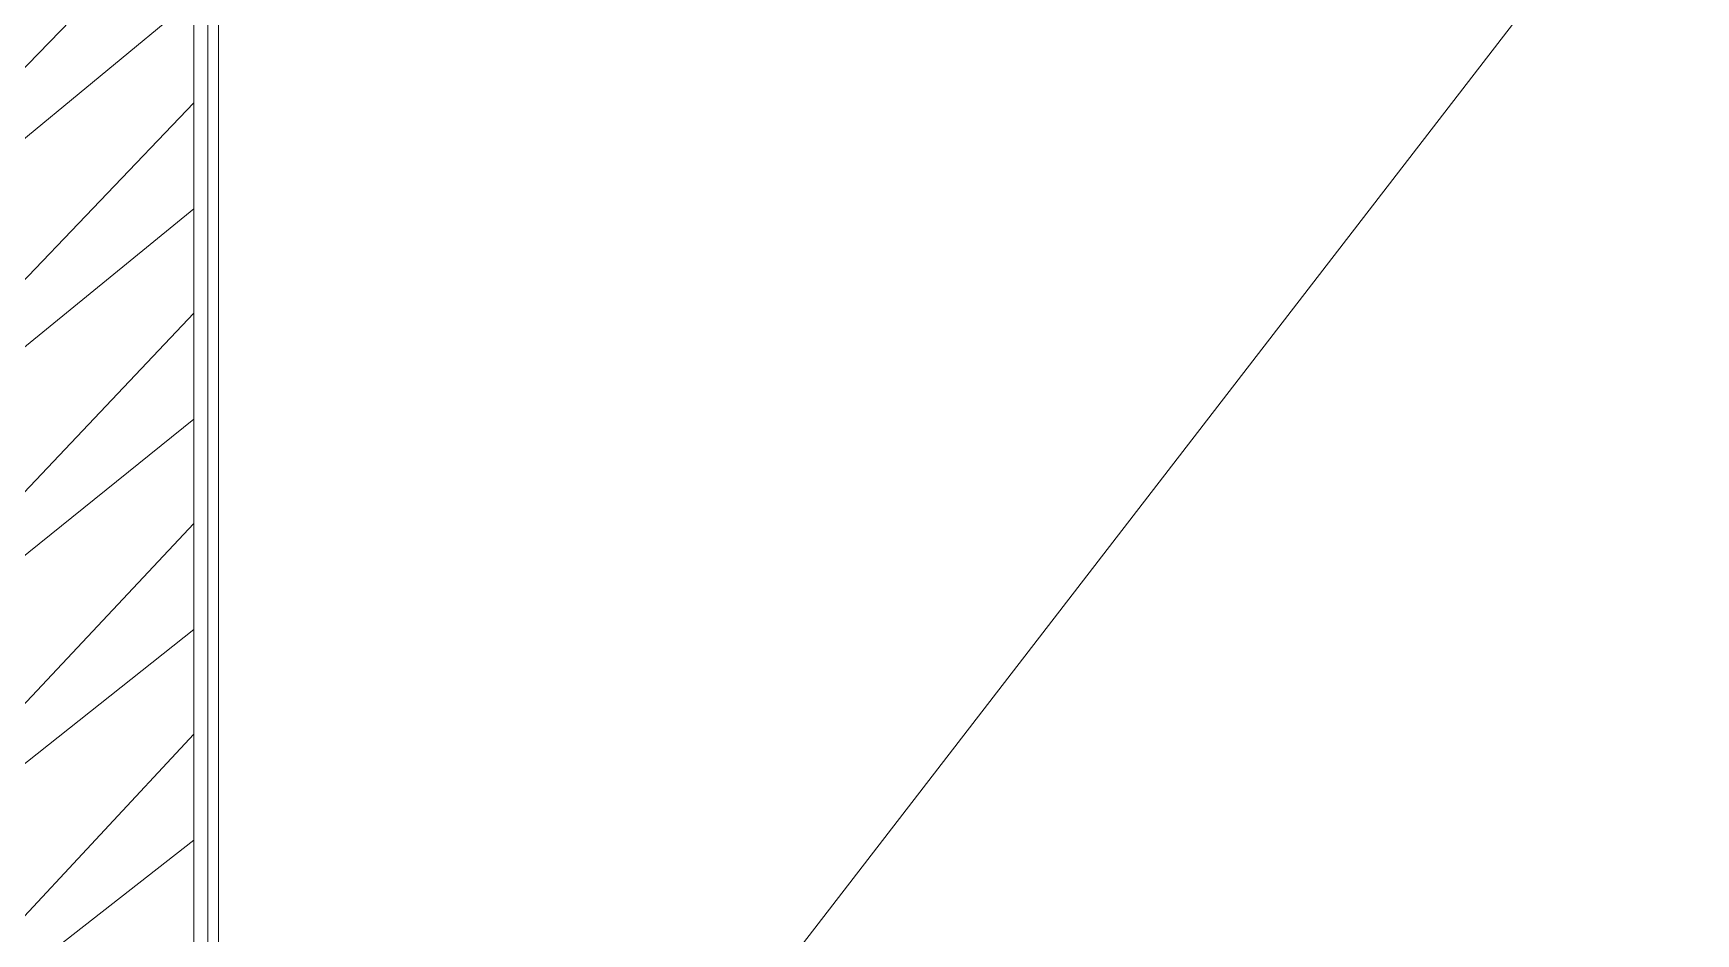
# Model space of a CAD drawing. Header units: millimetres. Extents: x -32 to 417638015, y -35 to 175284279.
# Drawn here: x 416315710 to 416316776, y 175269258 to 175269835 of the extents above; entities that cross this region are included whole.
import ezdxf

# ---------------------------------------------------------------- set-up
doc = ezdxf.new("R2010")
doc.units = ezdxf.units.MM
for name, color, linetype, lineweight in [('Перекрытие', 7, 'Continuous', 18), ('Стены отделка', 7, 'Continuous', 30), ('Стены штриховка', 7, 'Continuous', 9), ('ШТРИХОВКА', 252, 'Continuous', 15)]:
    doc.layers.add(name, color=color, linetype=linetype, lineweight=lineweight)

# ---------------------------------------------------------------- blocks, each defined once
blk = doc.blocks.new('1 этаж')
at = {"layer": 'Стены штриховка'}
h = blk.add_hatch(dxfattribs=at)
h.set_pattern_fill('ANSI32', color=8, scale=10)
h.set_pattern_definition([(45, (-31496.66335460375, 188.9018102923583), (-67.35192090801866, 67.35192090801866), []), (45, (-31451.76205460375, 188.9018102923583), (-67.35192090801866, 67.35192090801866), [])])
h.paths.add_polyline_path([(48180.15739901119, 39580.59357071416), (48705.15739901114, 39580.59357071418), (48705.15739901114, 39700.59357071418), (48060.15739901119, 39700.59357071418), (48060.15739901119, 37262.86745037336), (48180.15739901122, 37260.83786413429)])
h.paths.add_polyline_path([(49875.15739901114, 39580.59357071413), (50447.65739901114, 39580.59357071413), (50447.65739901114, 39700.59357071418), (49635.15739901114, 39700.59357071418), (49635.15739901114, 39580.59357071418), (49755.15739901114, 39580.59357071418), (49755.15739901114, 37234.19954474653), (49875.15739901114, 37232.16995850745)])
h.paths.add_polyline_path([(51953.91662307477, 39700.59357071418), (51377.65739901114, 39700.59357071418), (51377.65739901108, 39580.59357071418), (51495.15739901111, 39580.59357071418), (51495.15739901111, 37204.77054428005), (51615.15739901111, 37202.74095804099), (51615.15739901111, 39580.59357071413), (51953.91662307479, 39580.59357071418)])
h.paths.add_polyline_path([(53340.15739901111, 39700.59357071418), (53328.15739901114, 39700.59357071418), (52883.91662307479, 39700.59357071413), (52883.91662307477, 39580.59357071413), (53340.15739901111, 39580.59357071413)])
h.paths.add_polyline_path([(53340.15739901114, 41017.7070296934), (53460.15739901108, 41017.7070296934), (53460.15739901108, 41147.70702969341), (55390.67991990966, 41147.7070296934), (55389.70939402498, 41267.7070296934), (53340.15739901114, 41267.7070296934)])
h.paths.add_polyline_path([(53460.15739901111, 39987.7070296934), (53340.15739901114, 39987.7070296934), (53340.15739901114, 37193.56851621989), (53340.49561501323, 37193.5627958987), (53460.15739901111, 37177.01477185852)])
at = {"layer": 'Перекрытие', "color": 8}
blk.add_line((52501.05739901113, 38382.70702969325), (51631.05739901113, 37256.46581928503), dxfattribs=at)
at = {"layer": 'Стены отделка', "color": 8, "lineweight": 9}
for p, q in [((51615.15739901111, 37202.74095804097), (51615.15739901111, 39580.59357071413)), ((51631.05739901113, 37237.47704350366), (51631.05739901113, 39564.69357071412))]:
    blk.add_line(p, q, dxfattribs=at)
at = {"layer": 'Стены штриховка', "color": 8}
blk.add_line((51624.15739901114, 37237.59374471242), (51624.15739901114, 39572.64357071416), dxfattribs=at)

msp = doc.modelspace()

# ---------------------------------------------------------------- block references
at = {"layer": 'ШТРИХОВКА'}
msp.add_blockref('1 этаж', (416264198.1010904, 175231510.6631508), dxfattribs=at)

doc.saveas('drawing.dxf')
